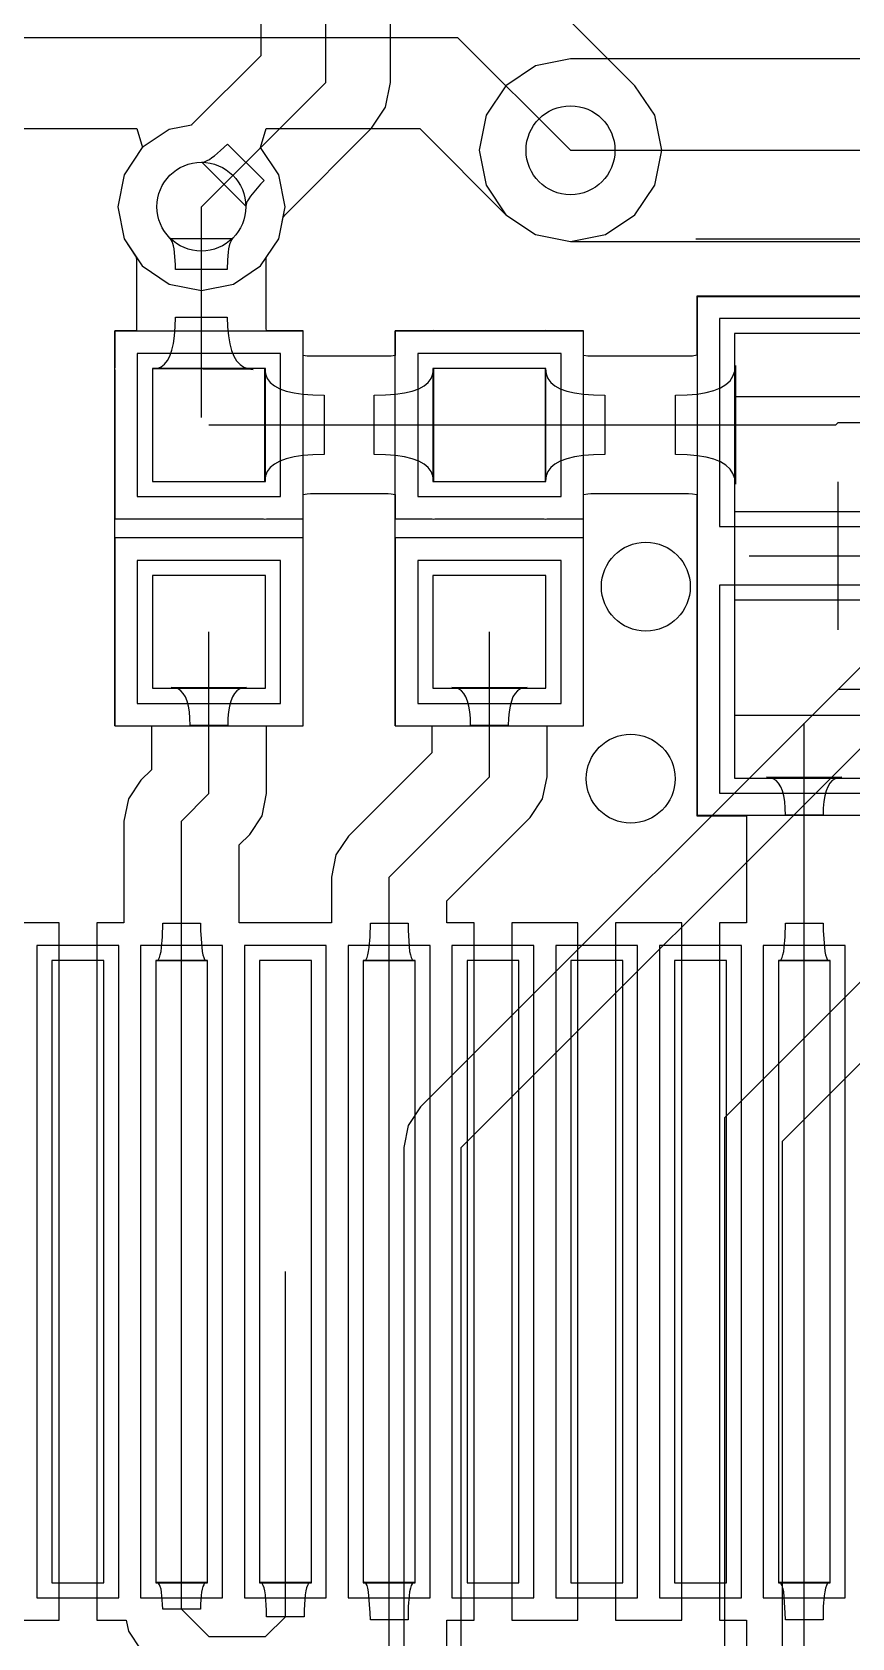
# Model space of a CAD drawing. Header units: millimetres. Extents: x 57.2 to 126.2, y 70.1 to 101.2.
# Drawn here: x 75.08 to 80.61, y 77.21 to 88.05 of the extents above; entities that cross this region are included whole.
import ezdxf

# ---------------------------------------------------------------- set-up
doc = ezdxf.new("R2010")
doc.units = ezdxf.units.MM
for name, color, linetype in [('BottomLayer', 5, 'Continuous'), ('Mechanical13', 56, 'Continuous'), ('Mechanical15', 56, 'Continuous'), ('MultiLayer', 9, 'Continuous'), ('TopLayer', 1, 'Continuous'), ('TopOverlay', 2, 'Continuous'), ('TopPaste', 8, 'Continuous'), ('TopSolder', 216, 'Continuous')]:
    doc.layers.add(name, color=color, linetype=linetype)

# ---------------------------------------------------------------- blocks, each defined once
blk = doc.blocks.new('1_4148_20')
at = {"layer": 'Mechanical13'}
for p, q in [((-0.257, 0.722), (-0.257, -0.678)), ((1.893, 0.722), (-0.257, 0.722)), ((1.893, 0.722), (1.893, -0.678)), ((-0.257, -0.678), (1.893, -0.678))]:
    blk.add_line(p, q, dxfattribs=at)
at = {"layer": 'Mechanical15'}
for p, q in [((-0.932, 0.972), (-0.932, -0.928)), ((-0.932, 0.972), (2.568, 0.972)), ((2.568, 0.972), (2.568, -0.928)), ((0.818, 0.522), (0.818, -0.478)), ((0.318, 0.022), (1.318, 0.022)), ((-0.932, -0.928), (2.568, -0.928))]:
    blk.add_line(p, q, dxfattribs=at)
at = {"layer": 'TopLayer'}
for p, q in [((0.518, 0.722), (-0.682, 0.722)), ((-0.682, 0.722), (-0.682, -0.678)), ((0.518, -0.678), (0.518, 0.722)), ((2.318, 0.722), (1.118, 0.722)), ((1.118, 0.722), (1.118, -0.678)), ((2.318, -0.678), (2.318, 0.722)), ((-0.682, -0.678), (0.518, -0.678)), ((1.118, -0.678), (2.318, -0.678))]:
    blk.add_line(p, q, dxfattribs=at)
at = {"layer": 'TopOverlay'}
for p, q in [((2.957, 0.983), (2.957, -0.867)), ((0.818, 0.622), (0.818, -0.578))]:
    blk.add_line(p, q, dxfattribs=at)
at = {"layer": 'TopPaste'}
for p, q in [((0.518, 0.722), (-0.682, 0.722)), ((-0.682, 0.722), (-0.682, -0.678)), ((0.518, -0.678), (0.518, 0.722)), ((2.318, 0.722), (1.118, 0.722)), ((1.118, 0.722), (1.118, -0.678)), ((2.318, -0.678), (2.318, 0.722)), ((-0.682, -0.678), (0.518, -0.678)), ((1.118, -0.678), (2.318, -0.678))]:
    blk.add_line(p, q, dxfattribs=at)
at = {"layer": 'TopSolder'}
for p, q in [((0.62, 0.824), (-0.784, 0.824)), ((-0.784, 0.824), (-0.784, -0.78)), ((0.62, -0.78), (0.62, 0.824)), ((2.42, 0.824), (1.016, 0.824)), ((1.016, 0.824), (1.016, -0.78)), ((2.42, -0.78), (2.42, 0.824)), ((-0.784, -0.78), (0.62, -0.78)), ((1.016, -0.78), (2.42, -0.78))]:
    blk.add_line(p, q, dxfattribs=at)
blk = doc.blocks.new('R0603_31')
at = {"layer": 'TopLayer'}
for p, q in [((-1.08, 0.381), (-1.08, -0.381)), ((-0.318, 0.381), (-1.08, 0.381)), ((-0.318, -0.381), (-0.318, 0.381)), ((0.317, 0.381), (0.317, -0.381)), ((1.079, 0.381), (0.317, 0.381)), ((1.079, -0.381), (1.079, 0.381)), ((-1.08, -0.381), (-0.318, -0.381)), ((0.317, -0.381), (1.079, -0.381))]:
    blk.add_line(p, q, dxfattribs=at)
at = {"layer": 'TopOverlay'}
for p, q in [((1.333, 0.635), (-1.334, 0.635)), ((-1.334, -0.635), (-1.334, 0.635)), ((1.333, -0.635), (1.333, 0.635)), ((1.333, -0.635), (-1.334, -0.635))]:
    blk.add_line(p, q, dxfattribs=at)
at = {"layer": 'TopPaste'}
for p, q in [((-1.08, 0.381), (-1.08, -0.381)), ((-0.318, 0.381), (-1.08, 0.381)), ((-0.318, -0.381), (-0.318, 0.381)), ((0.317, 0.381), (0.317, -0.381)), ((1.079, 0.381), (0.317, 0.381)), ((1.079, -0.381), (1.079, 0.381)), ((-1.08, -0.381), (-0.318, -0.381)), ((0.317, -0.381), (1.079, -0.381))]:
    blk.add_line(p, q, dxfattribs=at)
at = {"layer": 'TopSolder'}
for p, q in [((-1.181, 0.483), (-1.181, -0.483)), ((-0.216, 0.483), (-1.181, 0.483)), ((-0.216, -0.483), (-0.216, 0.483)), ((0.216, 0.483), (0.216, -0.483)), ((1.181, 0.483), (0.216, 0.483)), ((1.181, -0.483), (1.181, 0.483)), ((-1.181, -0.483), (-0.216, -0.483)), ((0.216, -0.483), (1.181, -0.483))]:
    blk.add_line(p, q, dxfattribs=at)
blk = doc.blocks.new('R0603_32')
at = {"layer": 'TopLayer'}
for p, q in [((-1.079, 0.381), (-1.079, -0.381)), ((-0.317, 0.381), (-1.079, 0.381)), ((-0.317, -0.381), (-0.317, 0.381)), ((0.317, 0.381), (0.317, -0.381)), ((1.079, 0.381), (0.317, 0.381)), ((1.079, -0.381), (1.079, 0.381)), ((-1.079, -0.381), (-0.317, -0.381)), ((0.317, -0.381), (1.079, -0.381))]:
    blk.add_line(p, q, dxfattribs=at)
at = {"layer": 'TopOverlay'}
for p, q in [((1.333, 0.635), (-1.333, 0.635)), ((-1.333, -0.635), (-1.333, 0.635)), ((1.333, -0.635), (1.333, 0.635)), ((1.333, -0.635), (-1.333, -0.635))]:
    blk.add_line(p, q, dxfattribs=at)
at = {"layer": 'TopPaste'}
for p, q in [((-1.079, 0.381), (-1.079, -0.381)), ((-0.317, 0.381), (-1.079, 0.381)), ((-0.317, -0.381), (-0.317, 0.381)), ((0.317, 0.381), (0.317, -0.381)), ((1.079, 0.381), (0.317, 0.381)), ((1.079, -0.381), (1.079, 0.381)), ((-1.079, -0.381), (-0.317, -0.381)), ((0.317, -0.381), (1.079, -0.381))]:
    blk.add_line(p, q, dxfattribs=at)
at = {"layer": 'TopSolder'}
for p, q in [((-1.181, 0.483), (-1.181, -0.483)), ((-0.216, 0.483), (-1.181, 0.483)), ((-0.216, -0.483), (-0.216, 0.483)), ((0.216, 0.483), (0.216, -0.483)), ((1.181, 0.483), (0.216, 0.483)), ((1.181, -0.483), (1.181, 0.483)), ((-1.181, -0.483), (-0.216, -0.483)), ((0.216, -0.483), (1.181, -0.483))]:
    blk.add_line(p, q, dxfattribs=at)
blk = doc.blocks.new('SSH1106_B_50')
at = {"layer": 'TopLayer'}
for p, q in [((18.851, -5.23), (18.851, -9.43)), ((19.201, -5.23), (18.851, -5.23)), ((19.201, -9.43), (19.201, -5.23)), ((19.551, -5.23), (19.551, -9.43)), ((19.901, -5.23), (19.551, -5.23)), ((19.901, -9.43), (19.901, -5.23)), ((20.251, -5.23), (20.251, -9.43)), ((20.601, -5.23), (20.251, -5.23)), ((20.601, -9.43), (20.601, -5.23)), ((20.951, -5.23), (20.951, -9.43)), ((21.301, -5.23), (20.951, -5.23)), ((21.301, -9.43), (21.301, -5.23)), ((21.651, -5.23), (21.651, -9.43)), ((22.001, -5.23), (21.651, -5.23)), ((22.001, -9.43), (22.001, -5.23)), ((22.351, -5.23), (22.351, -9.43)), ((22.701, -5.23), (22.351, -5.23)), ((22.701, -9.43), (22.701, -5.23)), ((23.051, -5.23), (23.051, -9.43)), ((23.401, -5.23), (23.051, -5.23)), ((23.401, -9.43), (23.401, -5.23)), ((23.751, -5.23), (23.751, -9.43)), ((24.101, -5.23), (23.751, -5.23)), ((24.101, -9.43), (24.101, -5.23)), ((18.851, -9.43), (19.201, -9.43)), ((19.551, -9.43), (19.901, -9.43)), ((20.251, -9.43), (20.601, -9.43)), ((20.951, -9.43), (21.301, -9.43)), ((21.651, -9.43), (22.001, -9.43)), ((22.351, -9.43), (22.701, -9.43)), ((23.051, -9.43), (23.401, -9.43)), ((23.751, -9.43), (24.101, -9.43))]:
    blk.add_line(p, q, dxfattribs=at)
at = {"layer": 'TopPaste'}
for p, q in [((18.851, -5.23), (18.851, -9.43)), ((19.201, -5.23), (18.851, -5.23)), ((19.201, -9.43), (19.201, -5.23)), ((19.551, -5.23), (19.551, -9.43)), ((19.901, -5.23), (19.551, -5.23)), ((19.901, -9.43), (19.901, -5.23)), ((20.251, -5.23), (20.251, -9.43)), ((20.601, -5.23), (20.251, -5.23)), ((20.601, -9.43), (20.601, -5.23)), ((20.951, -5.23), (20.951, -9.43)), ((21.301, -5.23), (20.951, -5.23)), ((21.301, -9.43), (21.301, -5.23)), ((21.651, -5.23), (21.651, -9.43)), ((22.001, -5.23), (21.651, -5.23)), ((22.001, -9.43), (22.001, -5.23)), ((22.351, -5.23), (22.351, -9.43)), ((22.701, -5.23), (22.351, -5.23)), ((22.701, -9.43), (22.701, -5.23)), ((23.051, -5.23), (23.051, -9.43)), ((23.401, -5.23), (23.051, -5.23)), ((23.401, -9.43), (23.401, -5.23)), ((23.751, -5.23), (23.751, -9.43)), ((24.101, -5.23), (23.751, -5.23)), ((24.101, -9.43), (24.101, -5.23)), ((18.851, -9.43), (19.201, -9.43)), ((19.551, -9.43), (19.901, -9.43)), ((20.251, -9.43), (20.601, -9.43)), ((20.951, -9.43), (21.301, -9.43)), ((21.651, -9.43), (22.001, -9.43)), ((22.351, -9.43), (22.701, -9.43)), ((23.051, -9.43), (23.401, -9.43)), ((23.751, -9.43), (24.101, -9.43))]:
    blk.add_line(p, q, dxfattribs=at)
at = {"layer": 'TopSolder'}
for p, q in [((18.75, -5.128), (18.75, -9.531)), ((19.303, -5.128), (18.75, -5.128)), ((19.303, -9.531), (19.303, -5.128)), ((19.45, -5.128), (19.45, -9.531)), ((20.003, -5.128), (19.45, -5.128)), ((20.003, -9.531), (20.003, -5.128)), ((20.15, -5.128), (20.15, -9.531)), ((20.703, -5.128), (20.15, -5.128)), ((20.703, -9.531), (20.703, -5.128)), ((20.85, -5.128), (20.85, -9.531)), ((21.403, -5.128), (20.85, -5.128)), ((21.403, -9.531), (21.403, -5.128)), ((21.55, -5.128), (21.55, -9.531)), ((22.103, -5.128), (21.55, -5.128)), ((22.103, -9.531), (22.103, -5.128)), ((22.25, -5.128), (22.25, -9.531)), ((22.803, -5.128), (22.25, -5.128)), ((22.803, -9.531), (22.803, -5.128)), ((22.95, -5.128), (22.95, -9.531)), ((23.503, -5.128), (22.95, -5.128)), ((23.503, -9.531), (23.503, -5.128)), ((23.65, -5.128), (23.65, -9.531)), ((24.203, -5.128), (23.65, -5.128)), ((24.203, -9.531), (24.203, -5.128)), ((18.75, -9.531), (19.303, -9.531)), ((19.45, -9.531), (20.003, -9.531)), ((20.15, -9.531), (20.703, -9.531)), ((20.85, -9.531), (21.403, -9.531)), ((21.55, -9.531), (22.103, -9.531)), ((22.25, -9.531), (22.803, -9.531)), ((22.95, -9.531), (23.503, -9.531)), ((23.65, -9.531), (24.203, -9.531))]:
    blk.add_line(p, q, dxfattribs=at)

msp = doc.modelspace()

# ---------------------------------------------------------------- linework, layer by layer
at = {"layer": 'BottomLayer'}
for p, q in [((77.064, 87.706), (77.064, 89.916)), ((77.501, 87.706), (77.501, 89.916)), ((76.626, 88.794), (76.626, 87.887)), ((76.626, 87.887), (76.159, 87.42)), ((78.479, 87.818), (78.279, 87.684)), ((78.715, 87.865), (78.479, 87.818)), ((84.684, 87.865), (78.715, 87.865)), ((76.225, 86.868), (77.064, 87.706)), ((77.468, 87.539), (77.501, 87.706)), ((78.279, 87.684), (78.146, 87.485)), ((77.373, 87.397), (77.468, 87.539)), ((78.146, 87.485), (78.099, 87.249)), ((76.009, 87.39), (75.826, 87.267)), ((76.158, 87.419), (76.009, 87.39)), ((76.159, 87.42), (76.158, 87.419)), ((76.79, 86.814), (77.373, 87.397)), ((75.826, 87.267), (75.704, 87.084)), ((76.355, 87.247), (76.401, 87.291)), ((76.401, 87.291), (76.649, 87.044)), ((76.228, 87.168), (76.239, 87.169)), ((76.525, 86.871), (76.228, 87.168)), ((76.239, 87.169), (76.251, 87.173)), ((76.251, 87.173), (76.265, 87.179)), ((76.265, 87.179), (76.28, 87.187)), ((76.28, 87.187), (76.296, 87.199)), ((76.296, 87.199), (76.314, 87.212)), ((76.314, 87.212), (76.355, 87.247)), ((78.099, 87.249), (78.146, 87.013)), ((78.715, 87.249), (84.684, 87.249)), ((75.704, 87.084), (75.661, 86.868)), ((76.649, 87.044), (76.625, 87.02)), ((76.556, 86.939), (76.545, 86.922)), ((76.625, 87.02), (76.556, 86.939)), ((78.146, 87.013), (78.279, 86.814)), ((75.661, 86.868), (75.704, 86.652)), ((76.527, 86.882), (76.525, 86.871)), ((76.53, 86.894), (76.527, 86.882)), ((76.536, 86.907), (76.53, 86.894)), ((76.545, 86.922), (76.536, 86.907)), ((76.747, 86.652), (76.776, 86.798)), ((76.776, 86.798), (76.79, 86.814)), ((78.279, 86.814), (78.479, 86.68)), ((75.704, 86.652), (75.826, 86.469)), ((76.625, 86.469), (76.747, 86.652)), ((78.479, 86.68), (78.715, 86.633)), ((78.715, 86.633), (84.429, 86.633)), ((75.826, 86.469), (76.009, 86.346)), ((76.442, 86.346), (76.625, 86.469)), ((76.009, 86.346), (76.225, 86.303)), ((76.225, 86.303), (76.442, 86.346)), ((81.183, 84.272), (77.703, 80.793)), ((77.978, 80.518), (81.458, 83.998)), ((79.756, 80.721), (82.499, 83.464)), ((80.144, 80.56), (82.66, 83.076)), ((77.703, 80.793), (77.619, 80.667)), ((77.619, 80.667), (77.59, 80.518)), ((79.756, 76.683), (79.756, 80.721)), ((80.144, 76.683), (80.144, 80.56)), ((77.59, 80.518), (77.59, 76.82)), ((77.978, 76.403), (77.978, 80.518))]:
    msp.add_line(p, q, dxfattribs=at)
for centre in [(78.715, 87.249), (76.225, 86.868), (79.223, 84.303), (79.121, 83.007)]:
    msp.add_circle(centre, 0.3, dxfattribs=at)
at = {"layer": 'MultiLayer'}
for centre in [(78.715, 87.249), (76.225, 86.868), (79.223, 84.303), (79.121, 83.007)]:
    msp.add_circle(centre, 0.3, dxfattribs=at)
at = {"layer": 'TopLayer'}
for p, q in [((79.15, 87.684), (78.388, 88.446)), ((67.843, 88.011), (77.953, 88.011)), ((77.953, 88.011), (78.715, 87.249)), ((79.284, 87.485), (79.15, 87.684)), ((79.33, 87.249), (79.284, 87.485)), ((68.098, 87.395), (75.789, 87.395)), ((75.789, 87.395), (75.827, 87.268)), ((76.624, 87.268), (76.662, 87.395)), ((76.662, 87.395), (77.698, 87.395)), ((77.698, 87.395), (78.279, 86.814)), ((75.826, 87.267), (75.704, 87.084)), ((75.827, 87.268), (75.826, 87.267)), ((76.625, 87.267), (76.624, 87.268)), ((76.747, 87.084), (76.625, 87.267)), ((79.284, 87.013), (79.33, 87.249)), ((75.704, 87.084), (75.661, 86.868)), ((76.79, 86.868), (76.747, 87.084)), ((79.15, 86.814), (79.284, 87.013)), ((75.661, 86.868), (75.704, 86.652)), ((76.225, 85.446), (76.225, 86.868)), ((76.747, 86.652), (76.79, 86.868)), ((78.279, 86.814), (78.479, 86.68)), ((78.95, 86.68), (79.15, 86.814)), ((75.704, 86.652), (75.786, 86.528)), ((76.022, 86.645), (76.015, 86.654)), ((76.015, 86.654), (76.435, 86.654)), ((76.028, 86.634), (76.022, 86.645)), ((76.033, 86.62), (76.028, 86.634)), ((76.038, 86.604), (76.033, 86.62)), ((76.042, 86.584), (76.038, 86.604)), ((76.413, 86.604), (76.409, 86.584)), ((76.418, 86.62), (76.413, 86.604)), ((76.423, 86.634), (76.418, 86.62)), ((76.429, 86.645), (76.423, 86.634)), ((76.435, 86.654), (76.429, 86.645)), ((76.663, 86.526), (76.747, 86.652)), ((78.479, 86.68), (78.715, 86.633)), ((78.715, 86.633), (78.95, 86.68)), ((75.786, 86.528), (75.788, 86.507)), ((75.788, 86.507), (75.788, 86.041)), ((76.05, 86.478), (76.042, 86.584)), ((76.402, 86.509), (76.4, 86.444)), ((76.406, 86.562), (76.402, 86.509)), ((76.409, 86.584), (76.406, 86.562)), ((76.663, 86.524), (76.663, 86.526)), ((76.663, 86.048), (76.663, 86.524)), ((76.05, 86.444), (76.05, 86.478)), ((76.4, 86.444), (76.05, 86.444)), ((81.475, 86.265), (79.567, 86.265)), ((79.567, 86.265), (79.567, 85.865)), ((76.049, 86.056), (76.05, 86.123)), ((76.05, 86.123), (76.4, 86.123)), ((76.4, 86.123), (76.402, 86.056)), ((75.787, 86.03), (75.641, 86.03)), ((75.641, 86.03), (75.641, 85.783)), ((75.788, 86.041), (75.787, 86.03)), ((76.037, 85.944), (76.044, 85.997)), ((76.044, 85.997), (76.049, 86.056)), ((76.402, 86.056), (76.407, 85.996)), ((76.407, 85.996), (76.416, 85.943)), ((76.664, 86.03), (76.663, 86.048)), ((76.911, 86.03), (76.664, 86.03)), ((76.911, 85.864), (76.911, 86.03)), ((77.781, 86.03), (77.533, 86.03)), ((77.533, 86.03), (77.533, 85.864)), ((77.791, 86.032), (77.781, 86.03)), ((77.8, 86.03), (77.791, 86.032)), ((77.819, 86.03), (77.8, 86.03)), ((77.821, 86.03), (77.819, 86.03)), ((78.516, 86.03), (77.821, 86.03)), ((77.821, 86.03), (77.821, 86.03)), ((78.518, 86.03), (78.516, 86.03)), ((78.516, 86.03), (78.516, 86.03)), ((78.537, 86.03), (78.518, 86.03)), ((78.546, 86.032), (78.537, 86.03)), ((78.556, 86.03), (78.546, 86.032)), ((78.803, 86.03), (78.556, 86.03)), ((78.803, 85.864), (78.803, 86.03)), ((75.996, 85.829), (76.012, 85.86)), ((76.012, 85.86), (76.026, 85.899)), ((76.026, 85.899), (76.037, 85.944)), ((76.416, 85.943), (76.428, 85.897)), ((76.428, 85.897), (76.444, 85.858)), ((76.444, 85.858), (76.463, 85.827)), ((76.939, 85.859), (76.911, 85.864)), ((76.961, 85.858), (76.939, 85.859)), ((77.484, 85.858), (76.961, 85.858)), ((77.505, 85.859), (77.484, 85.858)), ((77.533, 85.864), (77.505, 85.859)), ((78.832, 85.859), (78.803, 85.864)), ((78.853, 85.858), (78.832, 85.859)), ((79.512, 85.858), (78.853, 85.858)), ((79.537, 85.86), (79.512, 85.858)), ((79.567, 85.865), (79.537, 85.86)), ((75.641, 85.783), (75.639, 85.774)), ((75.639, 85.774), (75.641, 85.764)), ((75.641, 85.764), (75.641, 85.742)), ((75.641, 85.742), (75.641, 85.742)), ((75.641, 85.742), (75.641, 85.741)), ((75.641, 85.741), (75.641, 84.76)), ((75.898, 85.773), (75.927, 85.776)), ((76.575, 85.77), (75.898, 85.773)), ((75.927, 85.776), (75.953, 85.787)), ((75.953, 85.787), (75.976, 85.804)), ((75.976, 85.804), (75.996, 85.829)), ((76.463, 85.827), (76.486, 85.802)), ((76.486, 85.802), (76.512, 85.784)), ((76.512, 85.784), (76.542, 85.773)), ((76.542, 85.773), (76.575, 85.77)), ((76.654, 85.017), (76.654, 85.773)), ((76.654, 85.773), (76.658, 85.739)), ((76.658, 85.739), (76.67, 85.709)), ((77.775, 85.709), (77.787, 85.739)), ((77.787, 85.739), (77.791, 85.773)), ((77.791, 85.773), (77.791, 85.017)), ((78.546, 85.017), (78.546, 85.773)), ((78.546, 85.773), (78.55, 85.739)), ((78.55, 85.739), (78.562, 85.709)), ((79.811, 85.723), (79.823, 85.757)), ((79.823, 85.757), (79.827, 85.795)), ((79.827, 85.795), (79.827, 84.995)), ((76.67, 85.709), (76.69, 85.682)), ((76.69, 85.682), (76.718, 85.659)), ((76.718, 85.659), (76.754, 85.639)), ((76.754, 85.639), (76.798, 85.623)), ((77.647, 85.623), (77.691, 85.639)), ((77.691, 85.639), (77.727, 85.659)), ((77.727, 85.659), (77.755, 85.682)), ((77.755, 85.682), (77.775, 85.709)), ((78.562, 85.709), (78.582, 85.682)), ((78.582, 85.682), (78.61, 85.659)), ((78.61, 85.659), (78.646, 85.639)), ((78.646, 85.639), (78.69, 85.623)), ((79.682, 85.627), (79.727, 85.645)), ((79.727, 85.645), (79.763, 85.667)), ((79.763, 85.667), (79.791, 85.693)), ((79.791, 85.693), (79.811, 85.723)), ((76.798, 85.623), (76.85, 85.611)), ((76.85, 85.611), (76.91, 85.602)), ((76.91, 85.602), (76.978, 85.597)), ((76.978, 85.597), (77.054, 85.595)), ((77.054, 85.595), (77.054, 85.195)), ((77.391, 85.595), (77.467, 85.597)), ((77.391, 85.195), (77.391, 85.595)), ((77.467, 85.597), (77.535, 85.602)), ((77.535, 85.602), (77.595, 85.611)), ((77.595, 85.611), (77.647, 85.623)), ((78.69, 85.623), (78.742, 85.611)), ((78.742, 85.611), (78.802, 85.602)), ((78.802, 85.602), (78.87, 85.597)), ((78.87, 85.597), (78.946, 85.595)), ((78.946, 85.595), (78.946, 85.195)), ((79.424, 85.595), (79.501, 85.597)), ((79.424, 85.195), (79.424, 85.595)), ((79.501, 85.597), (79.57, 85.603)), ((79.57, 85.603), (79.63, 85.613)), ((79.63, 85.613), (79.682, 85.627)), ((76.276, 85.395), (76.276, 85.395)), ((76.276, 85.395), (78.168, 85.395)), ((78.168, 85.395), (80.505, 85.395)), ((80.505, 85.395), (80.521, 85.411)), ((80.521, 85.411), (84.598, 85.411)), ((77.054, 85.195), (76.978, 85.193)), ((77.467, 85.193), (77.391, 85.195)), ((78.946, 85.195), (78.87, 85.193)), ((79.501, 85.193), (79.424, 85.195)), ((76.69, 85.108), (76.67, 85.081)), ((76.718, 85.131), (76.69, 85.108)), ((76.754, 85.15), (76.718, 85.131)), ((76.798, 85.166), (76.754, 85.15)), ((76.85, 85.179), (76.798, 85.166)), ((76.91, 85.188), (76.85, 85.179)), ((76.978, 85.193), (76.91, 85.188)), ((77.535, 85.188), (77.467, 85.193)), ((77.595, 85.179), (77.535, 85.188)), ((77.647, 85.166), (77.595, 85.179)), ((77.691, 85.15), (77.647, 85.166)), ((77.727, 85.131), (77.691, 85.15)), ((77.755, 85.108), (77.727, 85.131)), ((77.775, 85.081), (77.755, 85.108)), ((78.582, 85.108), (78.562, 85.081)), ((78.61, 85.131), (78.582, 85.108)), ((78.646, 85.15), (78.61, 85.131)), ((78.69, 85.166), (78.646, 85.15)), ((78.742, 85.179), (78.69, 85.166)), ((78.802, 85.188), (78.742, 85.179)), ((78.87, 85.193), (78.802, 85.188)), ((79.57, 85.187), (79.501, 85.193)), ((79.63, 85.177), (79.57, 85.187)), ((79.682, 85.163), (79.63, 85.177)), ((79.727, 85.145), (79.682, 85.163)), ((79.763, 85.123), (79.727, 85.145)), ((79.791, 85.097), (79.763, 85.123)), ((79.811, 85.067), (79.791, 85.097)), ((76.658, 85.051), (76.654, 85.017)), ((76.67, 85.081), (76.658, 85.051)), ((77.787, 85.051), (77.775, 85.081)), ((77.791, 85.017), (77.787, 85.051)), ((78.55, 85.051), (78.546, 85.017)), ((78.562, 85.081), (78.55, 85.051)), ((79.823, 85.033), (79.811, 85.067)), ((79.827, 84.995), (79.823, 85.033)), ((76.911, 84.926), (76.939, 84.93)), ((76.911, 84.76), (76.911, 84.926)), ((76.939, 84.93), (76.961, 84.932)), ((76.961, 84.932), (77.484, 84.932)), ((77.484, 84.932), (77.505, 84.93)), ((77.505, 84.93), (77.533, 84.926)), ((77.533, 84.926), (77.533, 84.76)), ((78.803, 84.926), (78.832, 84.93)), ((78.803, 84.76), (78.803, 84.926)), ((78.832, 84.93), (78.853, 84.932)), ((78.853, 84.932), (79.512, 84.932)), ((79.512, 84.932), (79.537, 84.93)), ((79.537, 84.93), (79.567, 84.925)), ((79.567, 84.925), (79.567, 84.557)), ((75.641, 84.76), (76.623, 84.76)), ((76.623, 84.76), (76.624, 84.76)), ((76.624, 84.76), (76.625, 84.76)), ((76.625, 84.76), (76.644, 84.76)), ((76.644, 84.76), (76.654, 84.758)), ((76.654, 84.758), (76.664, 84.76)), ((76.664, 84.76), (76.911, 84.76)), ((77.533, 84.76), (77.781, 84.76)), ((77.781, 84.76), (77.791, 84.758)), ((77.791, 84.758), (77.8, 84.76)), ((77.8, 84.76), (77.819, 84.76)), ((77.819, 84.76), (77.821, 84.76)), ((77.821, 84.76), (77.821, 84.76)), ((77.821, 84.76), (78.516, 84.76)), ((78.516, 84.76), (78.516, 84.76)), ((78.516, 84.76), (78.518, 84.76)), ((78.518, 84.76), (78.537, 84.76)), ((78.537, 84.76), (78.546, 84.758)), ((78.546, 84.758), (78.556, 84.76)), ((78.556, 84.76), (78.803, 84.76)), ((76.911, 84.633), (75.641, 84.633)), ((75.641, 84.633), (75.641, 83.363)), ((76.911, 83.363), (76.911, 84.633)), ((78.803, 84.633), (77.533, 84.633)), ((77.533, 84.633), (77.533, 83.363)), ((78.803, 83.363), (78.803, 84.633)), ((79.567, 84.557), (79.567, 84.557)), ((79.567, 84.557), (79.567, 84.465)), ((79.567, 84.465), (79.567, 84.465)), ((79.567, 84.465), (79.567, 82.757)), ((76.276, 82.906), (76.276, 83.998)), ((78.168, 83.02), (78.168, 83.998)), ((76.046, 83.62), (76.022, 83.623)), ((76.022, 83.623), (76.53, 83.623)), ((76.068, 83.613), (76.046, 83.62)), ((76.087, 83.6), (76.068, 83.613)), ((76.103, 83.582), (76.087, 83.6)), ((76.117, 83.559), (76.103, 83.582)), ((76.449, 83.582), (76.435, 83.559)), ((76.465, 83.6), (76.449, 83.582)), ((76.484, 83.613), (76.465, 83.6)), ((76.506, 83.62), (76.484, 83.613)), ((76.53, 83.623), (76.506, 83.62)), ((77.939, 83.62), (77.914, 83.623)), ((77.914, 83.623), (78.422, 83.623)), ((77.96, 83.613), (77.939, 83.62)), ((77.979, 83.6), (77.96, 83.613)), ((77.996, 83.582), (77.979, 83.6)), ((78.01, 83.559), (77.996, 83.582)), ((78.341, 83.582), (78.327, 83.559)), ((78.358, 83.6), (78.341, 83.582)), ((78.377, 83.613), (78.358, 83.6)), ((78.398, 83.62), (78.377, 83.613)), ((78.422, 83.623), (78.398, 83.62)), ((80.521, 83.611), (82.316, 83.611)), ((76.129, 83.53), (76.117, 83.559)), ((76.138, 83.497), (76.129, 83.53)), ((76.144, 83.458), (76.138, 83.497)), ((76.415, 83.497), (76.408, 83.458)), ((76.424, 83.53), (76.415, 83.497)), ((76.435, 83.559), (76.424, 83.53)), ((78.021, 83.53), (78.01, 83.559)), ((78.03, 83.497), (78.021, 83.53)), ((78.036, 83.458), (78.03, 83.497)), ((78.307, 83.497), (78.301, 83.458)), ((78.316, 83.53), (78.307, 83.497)), ((78.327, 83.559), (78.316, 83.53)), ((75.641, 83.363), (75.888, 83.363)), ((75.888, 83.363), (75.888, 83.067)), ((76.148, 83.415), (76.144, 83.458)), ((76.149, 83.366), (76.148, 83.415)), ((76.403, 83.366), (76.149, 83.366)), ((76.404, 83.415), (76.403, 83.366)), ((76.408, 83.458), (76.404, 83.415)), ((76.665, 82.906), (76.665, 83.363)), ((76.665, 83.363), (76.911, 83.363)), ((77.533, 83.363), (77.78, 83.363)), ((77.78, 83.363), (77.78, 83.181)), ((78.04, 83.415), (78.036, 83.458)), ((78.041, 83.366), (78.04, 83.415)), ((78.295, 83.366), (78.041, 83.366)), ((78.297, 83.415), (78.295, 83.366)), ((78.301, 83.458), (78.297, 83.415)), ((78.557, 83.02), (78.557, 83.363)), ((78.557, 83.363), (78.803, 83.363)), ((80.292, 79.68), (80.292, 83.381)), ((77.78, 83.181), (77.217, 82.618)), ((75.888, 83.067), (75.817, 82.996)), ((75.817, 82.996), (75.733, 82.87)), ((77.492, 82.343), (78.168, 83.02)), ((78.527, 82.871), (78.557, 83.02)), ((80.062, 83.015), (80.038, 83.017)), ((80.038, 83.017), (80.546, 83.017)), ((80.083, 83.007), (80.062, 83.015)), ((80.102, 82.994), (80.083, 83.007)), ((80.119, 82.976), (80.102, 82.994)), ((80.133, 82.953), (80.119, 82.976)), ((80.144, 82.925), (80.133, 82.953)), ((80.153, 82.891), (80.144, 82.925)), ((80.439, 82.925), (80.43, 82.891)), ((80.45, 82.953), (80.439, 82.925)), ((80.464, 82.976), (80.45, 82.953)), ((80.481, 82.994), (80.464, 82.976)), ((80.5, 83.007), (80.481, 82.994)), ((80.521, 83.015), (80.5, 83.007)), ((80.546, 83.017), (80.521, 83.015)), ((75.733, 82.87), (75.703, 82.721)), ((76.092, 82.721), (76.276, 82.906)), ((76.635, 82.757), (76.665, 82.906)), ((78.443, 82.745), (78.527, 82.871)), ((80.16, 82.853), (80.153, 82.891)), ((80.163, 82.809), (80.16, 82.853)), ((80.424, 82.853), (80.42, 82.809)), ((80.43, 82.891), (80.424, 82.853)), ((75.703, 82.721), (75.703, 82.034)), ((76.092, 79.68), (76.092, 82.721)), ((76.551, 82.631), (76.635, 82.757)), ((77.88, 82.182), (78.443, 82.745)), ((79.567, 82.757), (79.903, 82.757)), ((79.903, 82.757), (79.903, 82.034)), ((80.165, 82.76), (80.163, 82.809)), ((80.419, 82.76), (80.165, 82.76)), ((80.42, 82.809), (80.419, 82.76)), ((76.48, 82.56), (76.551, 82.631)), ((77.217, 82.618), (77.133, 82.492)), ((76.48, 82.034), (76.48, 82.56)), ((77.133, 82.492), (77.103, 82.343)), ((77.103, 82.343), (77.103, 82.034)), ((77.492, 79.68), (77.492, 82.343)), ((77.88, 82.034), (77.88, 82.182)), ((75.265, 82.034), (74.819, 82.034)), ((75.265, 79.68), (75.265, 82.034)), ((75.703, 82.034), (75.519, 82.034)), ((75.519, 82.034), (75.519, 79.68)), ((75.963, 81.939), (75.965, 82.031)), ((75.965, 82.031), (76.219, 82.031)), ((76.219, 82.031), (76.219, 81.982)), ((76.219, 81.982), (76.23, 81.84)), ((77.103, 82.034), (76.48, 82.034)), ((77.363, 81.939), (77.365, 82.031)), ((77.365, 82.031), (77.619, 82.031)), ((77.619, 82.031), (77.619, 81.982)), ((77.619, 81.982), (77.63, 81.84)), ((77.921, 82.034), (77.88, 82.034)), ((78.065, 82.034), (77.921, 82.034)), ((77.921, 82.034), (77.921, 82.034)), ((78.065, 79.68), (78.065, 82.034)), ((78.463, 82.034), (78.319, 82.034)), ((78.319, 82.034), (78.319, 79.68)), ((78.765, 82.034), (78.463, 82.034)), ((78.463, 82.034), (78.463, 82.034)), ((78.765, 79.68), (78.765, 82.034)), ((79.465, 82.034), (79.019, 82.034)), ((79.019, 82.034), (79.019, 79.68)), ((79.465, 79.68), (79.465, 82.034)), ((79.903, 82.034), (79.719, 82.034)), ((79.719, 82.034), (79.719, 79.68)), ((80.163, 81.939), (80.165, 82.031)), ((80.165, 82.031), (80.419, 82.031)), ((80.419, 82.031), (80.419, 81.982)), ((80.419, 81.982), (80.43, 81.84)), ((75.948, 81.817), (75.953, 81.84)), ((75.953, 81.84), (75.957, 81.868)), ((75.957, 81.868), (75.963, 81.939)), ((76.23, 81.84), (76.235, 81.817)), ((77.348, 81.817), (77.353, 81.84)), ((77.353, 81.84), (77.357, 81.868)), ((77.357, 81.868), (77.363, 81.939)), ((77.63, 81.84), (77.635, 81.817)), ((80.148, 81.817), (80.153, 81.84)), ((80.153, 81.84), (80.157, 81.868)), ((80.157, 81.868), (80.163, 81.939)), ((80.43, 81.84), (80.435, 81.817)), ((75.92, 81.777), (75.928, 81.779)), ((76.264, 81.777), (75.92, 81.777)), ((75.928, 81.779), (75.936, 81.787)), ((75.936, 81.787), (75.943, 81.8)), ((75.943, 81.8), (75.948, 81.817)), ((76.235, 81.817), (76.241, 81.8)), ((76.241, 81.8), (76.247, 81.787)), ((76.247, 81.787), (76.255, 81.779)), ((76.255, 81.779), (76.264, 81.777)), ((77.32, 81.777), (77.328, 81.779)), ((77.664, 81.777), (77.32, 81.777)), ((77.328, 81.779), (77.336, 81.787)), ((77.336, 81.787), (77.343, 81.8)), ((77.343, 81.8), (77.348, 81.817)), ((77.635, 81.817), (77.641, 81.8)), ((77.641, 81.8), (77.647, 81.787)), ((77.647, 81.787), (77.655, 81.779)), ((77.655, 81.779), (77.664, 81.777)), ((80.12, 81.777), (80.128, 81.779)), ((80.464, 81.777), (80.12, 81.777)), ((80.128, 81.779), (80.136, 81.787)), ((80.136, 81.787), (80.143, 81.8)), ((80.143, 81.8), (80.148, 81.817)), ((80.435, 81.817), (80.441, 81.8)), ((80.441, 81.8), (80.447, 81.787)), ((80.447, 81.787), (80.455, 81.779)), ((80.455, 81.779), (80.464, 81.777)), ((75.265, 77.326), (75.265, 79.68)), ((75.519, 79.68), (75.519, 77.326)), ((76.092, 77.401), (76.092, 79.68)), ((76.792, 77.35), (76.792, 79.68)), ((77.492, 76.89), (77.492, 79.68)), ((78.065, 77.326), (78.065, 79.68)), ((78.319, 79.68), (78.319, 77.326)), ((78.765, 77.326), (78.765, 79.68)), ((79.019, 79.68), (79.019, 77.326)), ((79.465, 77.326), (79.465, 79.68)), ((79.719, 79.68), (79.719, 77.326)), ((80.292, 76.655), (80.292, 79.68)), ((75.928, 77.581), (75.92, 77.583)), ((75.92, 77.583), (76.264, 77.583)), ((75.936, 77.576), (75.928, 77.581)), ((75.943, 77.566), (75.936, 77.576)), ((75.948, 77.554), (75.943, 77.566)), ((75.953, 77.537), (75.948, 77.554)), ((75.957, 77.517), (75.953, 77.537)), ((75.964, 77.435), (75.957, 77.517)), ((76.226, 77.517), (76.223, 77.494)), ((76.23, 77.537), (76.226, 77.517)), ((76.235, 77.554), (76.23, 77.537)), ((76.241, 77.566), (76.235, 77.554)), ((76.247, 77.576), (76.241, 77.566)), ((76.255, 77.581), (76.247, 77.576)), ((76.264, 77.583), (76.255, 77.581)), ((76.628, 77.581), (76.62, 77.583)), ((76.62, 77.583), (76.964, 77.583)), ((76.636, 77.574), (76.628, 77.581)), ((76.643, 77.562), (76.636, 77.574)), ((76.648, 77.546), (76.643, 77.562)), ((76.653, 77.525), (76.648, 77.546)), ((76.657, 77.499), (76.653, 77.525)), ((76.664, 77.395), (76.657, 77.499)), ((76.926, 77.499), (76.923, 77.469)), ((76.93, 77.525), (76.926, 77.499)), ((76.935, 77.546), (76.93, 77.525)), ((76.941, 77.562), (76.935, 77.546)), ((76.947, 77.574), (76.941, 77.562)), ((76.955, 77.581), (76.947, 77.574)), ((76.964, 77.583), (76.955, 77.581)), ((77.328, 77.58), (77.32, 77.583)), ((77.32, 77.583), (77.664, 77.583)), ((77.336, 77.573), (77.328, 77.58)), ((77.343, 77.56), (77.336, 77.573)), ((77.348, 77.542), (77.343, 77.56)), ((77.353, 77.519), (77.348, 77.542)), ((77.364, 77.377), (77.353, 77.519)), ((77.63, 77.519), (77.626, 77.491)), ((77.635, 77.542), (77.63, 77.519)), ((77.641, 77.56), (77.635, 77.542)), ((77.647, 77.573), (77.641, 77.56)), ((77.655, 77.58), (77.647, 77.573)), ((77.664, 77.583), (77.655, 77.58)), ((80.128, 77.58), (80.12, 77.583)), ((80.12, 77.583), (80.464, 77.583)), ((80.136, 77.573), (80.128, 77.58)), ((80.143, 77.56), (80.136, 77.573)), ((80.148, 77.542), (80.143, 77.56)), ((80.153, 77.519), (80.148, 77.542)), ((80.164, 77.377), (80.153, 77.519)), ((80.43, 77.519), (80.426, 77.491)), ((80.435, 77.542), (80.43, 77.519)), ((80.441, 77.56), (80.435, 77.542)), ((80.447, 77.573), (80.441, 77.56)), ((80.455, 77.58), (80.447, 77.573)), ((80.464, 77.583), (80.455, 77.58)), ((75.965, 77.401), (75.964, 77.435)), ((76.219, 77.401), (75.965, 77.401)), ((76.092, 77.401), (76.276, 77.216)), ((76.223, 77.494), (76.219, 77.435)), ((76.219, 77.435), (76.219, 77.401)), ((76.665, 77.35), (76.664, 77.395)), ((76.923, 77.469), (76.919, 77.395)), ((76.919, 77.395), (76.919, 77.35)), ((77.62, 77.42), (77.619, 77.329)), ((77.626, 77.491), (77.62, 77.42)), ((80.42, 77.42), (80.419, 77.329)), ((80.426, 77.491), (80.42, 77.42)), ((74.819, 77.326), (75.265, 77.326)), ((75.519, 77.326), (75.718, 77.326)), ((75.718, 77.326), (75.733, 77.252)), ((76.657, 77.216), (76.792, 77.35)), ((76.919, 77.35), (76.665, 77.35)), ((77.365, 77.329), (77.364, 77.377)), ((77.619, 77.329), (77.365, 77.329)), ((77.88, 77.051), (77.88, 77.326)), ((77.88, 77.326), (78.065, 77.326)), ((78.319, 77.326), (78.621, 77.326)), ((78.621, 77.326), (78.621, 77.326)), ((78.621, 77.326), (78.765, 77.326)), ((79.019, 77.326), (79.465, 77.326)), ((79.719, 77.326), (79.903, 77.326)), ((79.903, 77.326), (79.903, 76.655)), ((80.165, 77.329), (80.164, 77.377)), ((80.419, 77.329), (80.165, 77.329)), ((75.733, 77.252), (75.817, 77.126)), ((76.276, 77.216), (76.657, 77.216))]:
    msp.add_line(p, q, dxfattribs=at)
for centre in [(78.715, 87.249), (76.225, 86.868), (79.223, 84.303), (79.121, 83.007)]:
    msp.add_circle(centre, 0.3, dxfattribs=at)

# ---------------------------------------------------------------- block references
for name, p, rotation in [('SSH1106_B_50', (99.318, 72.35), 180), ('1_4148_20', (80.543, 83.693), 90), ('R0603_31', (76.276, 84.696), 270), ('R0603_32', (78.168, 84.696), 270)]:
    msp.add_blockref(name, p, dxfattribs=dict(rotation=rotation))

doc.saveas('drawing.dxf')
